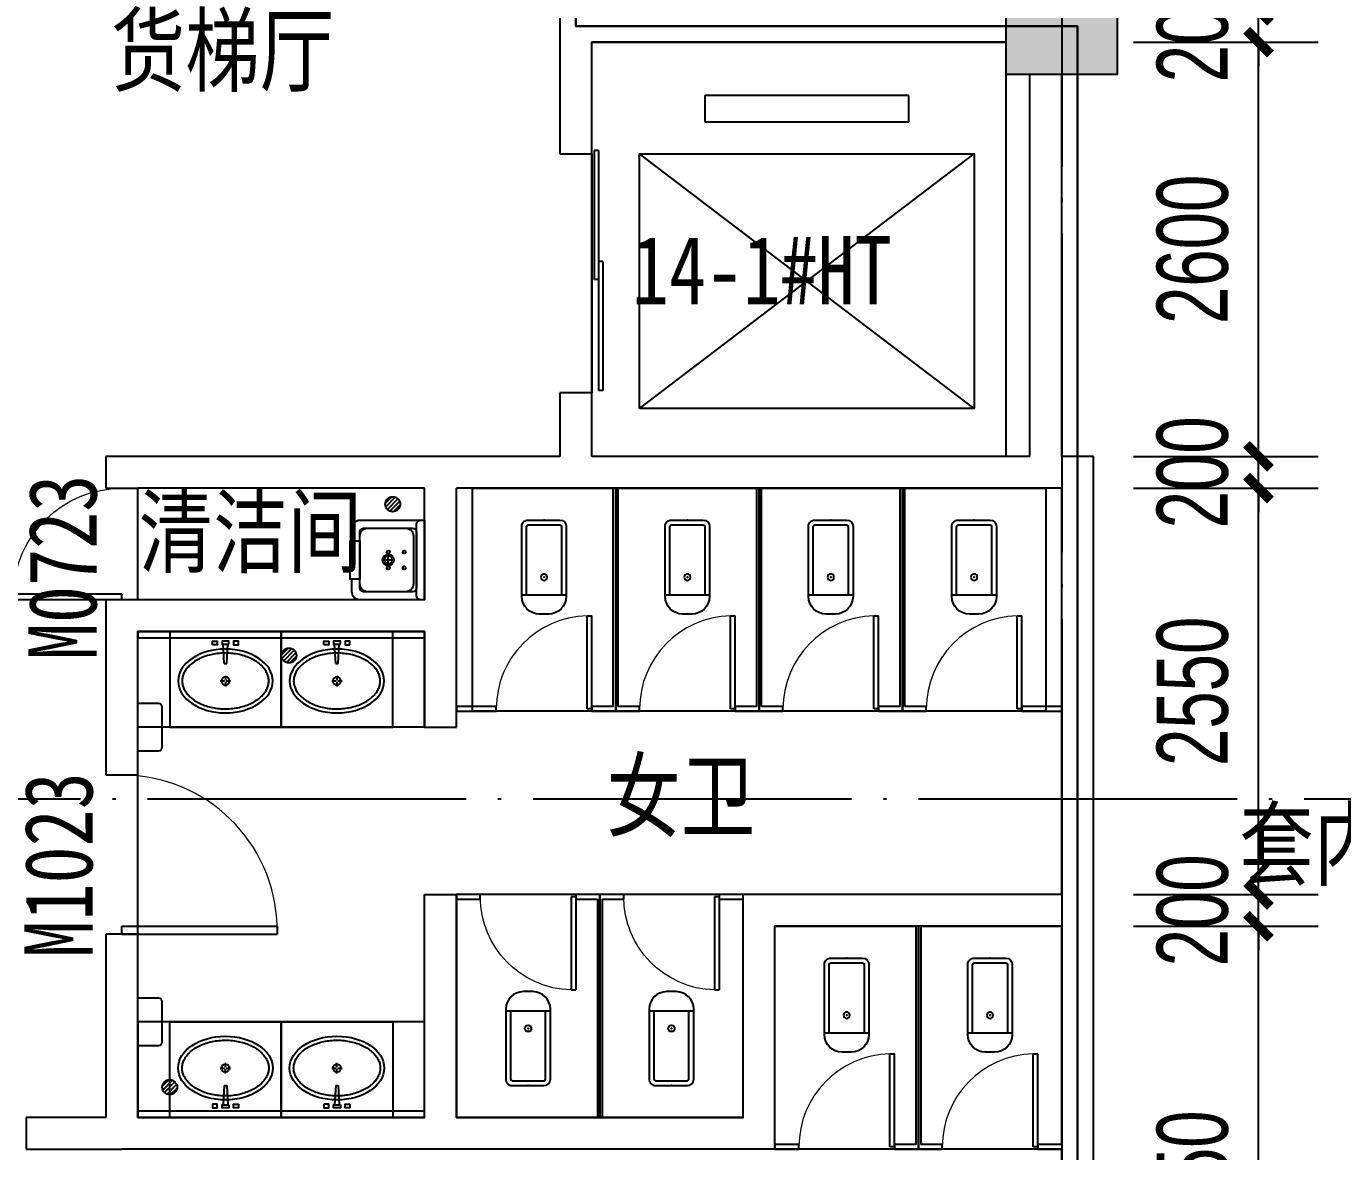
# Model space of a CAD drawing. Extents: x -409435 to 356702, y -107829 to 330904.
# Drawn here: x 34900 to 43164, y 9535 to 16600 of the extents above; entities that cross this region are included whole.
import ezdxf
from ezdxf.xclip import XClip

# ---------------------------------------------------------------- set-up
doc = ezdxf.new("R2010")
doc.units = 0
doc.header["$LTSCALE"] = 1000
doc.header["$MEASUREMENT"] = 0
doc.header["$XCLIPFRAME"] = 0
doc.linetypes.add('104-14# 核心筒$0$DOTE', pattern=[2.4200000000000004, 2, -0.2, 0.02, -0.2])
for name, color, linetype in [('01-标注_尺寸', 124, 'Continuous'), ('104-14# 核心筒$0$02-TEXT_标注', 130, 'Continuous'), ('104-14# 核心筒$0$02-TEXT_门窗', 151, 'Continuous'), ('104-14# 核心筒$0$A-C_门', 150, 'Continuous'), ('104-14# 核心筒$0$A-E_电梯', 171, 'Continuous'), ('104-14# 核心筒$0$A-I_卫-洁具', 241, 'Continuous'), ('104-14# 核心筒$0$A-I_卫-隔断', 214, 'Continuous'), ('104-14# 核心筒$0$A-TECH_水', 3, 'Continuous'), ('104-14# 核心筒$0$A_AXIS-轴线', 36, '104-14# 核心筒$0$DOTE'), ('104-14# 核心筒$0$A_STR-砌块墙', 121, 'Continuous'), ('104-14# 核心筒$0$A_STR-砼柱', 51, 'Continuous'), ('PUB_HATCH', 8, 'Continuous'), ('X-104 14#平面$0$02-TEXT_标注', 130, 'Continuous')]:
    doc.layers.add(name, color=color, linetype=linetype)
doc.layers.add('104-14# 核心筒$0$04-不打印_辅助线', color=165, linetype='Continuous', plot=False)
doc.layers.add('X-104 14#平面$0$000套内', color=226, linetype='Continuous', lineweight=30, plot=False)
doc.styles.add('104-14# 核心筒$0$_TCH_WINDOW', font='STXIHEI_0.TTF', dxfattribs={"width": 0.8, "height": 3.5})
doc.styles.add('104-14# 核心筒$0$Standard', font='STXIHEI_0.TTF', dxfattribs={"width": 0.8})
doc.styles.add('_TCH_DIM_T3', font='ros.shx', dxfattribs={"width": 0.7058823529411765, "bigfont": 'jd.shx'})
doc.styles.add('X-104 14#平面$0$Standard', font='STXIHEI_0.TTF', dxfattribs={"width": 0.8})
doc.dimstyles.new('_TCH_ARCH&&150', dxfattribs={"dimtxt": 446.25, "dimasz": 150, "dimexe": 375, "dimexo": 450, "dimgap": 189.375, "dimtad": 1, "dimdec": 0, "dimzin": 0, "dimdsep": 46, "dimtxsty": '_TCH_DIM_T3', "dimblk": 'ARCHTICK', "dimcen": 0.09, "dimclrt": 7, "dimazin": 2, "dimtfac": 1, "dimtdec": 0, "dimtix": 1, "dimtmove": 2, "dimatfit": 3, "dimfxl": 0, "dimtolj": 1, "dimtzin": 0, "dimarcsym": 0})

# ---------------------------------------------------------------- blocks, each defined once
blk = doc.blocks.new('104-14# 核心筒$0$$lvtry$00000200')
at = {"color": 0}
for p, q in [((-109.7834388052506, -40.0000000100008, 1e-08), (-109.7834388052433, -469.6564289897615, 1e-08)), ((99.78343880524335, -30.0000000100008, 1e-08), (-99.78343880524335, -30.0000000100008, 1e-08)), ((109.7834388052361, -469.6564289897615, 1e-08), (109.7834388052361, -40.0000000100008, 1e-08))]:
    blk.add_line(p, q, dxfattribs=at)
at = {"color": 0, "elevation": 1e-08}
blk.add_lwpolyline([(99.78343880524335, -1.000080374069512e-08), (-99.78343880524335, -1.000080374069512e-08, 0.4142135623730951), (-139.7834388052433, -40.0000000100008), (-139.7834388052433, -479.6564289897615, 0.4142135623730951), (-29.78343880524335, -589.6564289897615), (29.78343880523607, -589.6564289897615, 0.4142135623730903), (139.7834388052361, -479.6564289897633), (139.7834388052361, -40.0000000100008, 0.4142135623730951)], format="xyb", close=True, dxfattribs=at)
blk.add_lwpolyline([(139.7834388052361, -469.6564289897615), (-139.7834388052433, -469.6564289897615)], dxfattribs=at)
at = {"color": 0}
blk.add_circle((0, -358.6146012114659, 1e-08), 20, dxfattribs=at)
for centre, start, end in [((-99.78343880525063, -40.0000000100008, 1e-08), 90, 180), ((99.78343880523607, -40.0000000100008, 1e-08), 0, 90)]:
    blk.add_arc(centre, 10, start, end, dxfattribs=at)
for p in [(0, 0), (0, -358.6146012114659, 1e-08)]:
    blk.add_point(p, dxfattribs=at)
blk = doc.blocks.new('104-14# 核心筒$0$hgfasg')
at = {"layer": '104-14# 核心筒$0$04-不打印_辅助线'}
blk.add_lwpolyline([(-450, 1400), (450, 1400), (450, 0), (-450, 0)], close=True, dxfattribs=at)
at = {"yscale": -1}
blk.add_blockref('104-14# 核心筒$0$$lvtry$00000200', (0, 200), dxfattribs=at)
blk = doc.blocks.new('104-14# 核心筒$0$meae')
for p, q in [((-215.039999999979, 0), (-243.7679999999818, 0)), ((-210, 5.039999999979045), (-210, 32.76000000000931)), ((-176.7359999999753, 0), (-204.9599999999627, 0)), ((-99.54815868195146, 8), (21.68149024352897, 14.3899337600451)), ((-99.54815868195146, -7.999999999941792), (-99.54815868195146, 8)), ((21.68149024352897, -14.3899337601033), (21.68149024352897, 14.3899337600451)), ((-210, -32.25599999999395), (-210, -5.039999999979045)), ((-99.54815868195146, -8.000000000058208), (21.68149024352897, -14.3899337601033))]:
    blk.add_line(p, q)
at = {"const_width": 0.8399999999999999}
blk.add_lwpolyline([(-209.5800000000163, -0.1400000000139698, -0.9999999999999999), (-210.4199999999837, -0.1400000000139698, -0.9999999999999999)], format="xyb", close=True, dxfattribs=at)
for points in [[(17.19145484233741, 81.35012003820157), (40, 81.35012003820157), (39.99999999994179, 51.35012003820157), (17.1914548422792, 51.35012003820157)], [(21.68149024352897, 21.35012003820157), (40, 21.35012003820157), (40, -21.35012003820157), (21.68149024352897, -21.35012003820157)], [(17.19145484233741, -81.35012003820157), (40, -81.35012003820157), (39.99999999994179, -51.35012003820157), (17.1914548422792, -51.35012003820157)]]:
    blk.add_lwpolyline(points, close=True)
blk.add_circle((-210, 0), 25.2)
blk.add_ellipse((-210, 0), major_axis=(0, -296.8388870928175), ratio=0.6737661697857759)
at = {"color": 8}
blk.add_open_spline([(-210, -271.838887092832), (-201.6286662275088, -271.838887092832), (-193.2556980797672, -270.8834744876949), (-176.5567826171755, -267.0318226981908), (-168.2292954665609, -264.1331208487391), (-151.7464247078751, -256.3412992825033), (-143.592075161112, -251.4461166422116), (-127.6688291439204, -239.6628589069005), (-119.9016611408442, -232.7743547918508), (-105.0053654383519, -217.100718463771), (-97.87740360945463, -208.3160983382841), (-84.50442564953119, -189.0367220979533), (-78.25994529254967, -178.5426552897552), (-66.86596525227651, -156.1005802754662), (-61.71665413689334, -144.1531549534993), (-52.68240508378949, -119.1104159536771), (-48.79751711455174, -106.0155586157343), (-42.41598126577446, -79.01830609660828), (-39.91934085072717, -65.11628590768669), (-36.39207964838715, -36.86706837144447), (-35.3614577781409, -22.5202054088586), (-34.79793056182098, 6.244822261855006), (-35.26502483320655, 20.66266644134885), (-37.68259151588427, 49.19399507466005), (-39.63306519814068, 63.30715293157846), (-44.95700291811954, 90.86129060061648), (-48.33046480413759, 104.3019146881416), (-56.39392556494568, 130.1611448710319), (-61.0838973345235, 142.5793309712317), (-71.62818411248736, 166.0733063118532), (-77.48238030000357, 177.1485642623738), (-90.15903716551838, 197.6798496269621), (-96.98112566315103, 207.1352148510632), (-111.3602107425686, 224.2113378457143), (-118.9163064261083, 231.8314545630128), (-134.510733252624, 245.1036245926516), (-142.547481424408, 250.7556368449004), (-158.868371842138, 260.0530890176306), (-167.1509793659789, 263.6999722997425), (-183.7976203592261, 269.0257272459567), (-192.162095878215, 270.7072330619558), (-208.8995512870024, 272.153067119536), (-217.2755150526064, 271.9185741905239), (-234.0031495776493, 269.526916392555), (-242.3573442720808, 267.3679324407713), (-258.9526960913208, 261.0731867576833), (-267.1936322519905, 256.9349128940958), (-283.3781850557425, 246.65468100406), (-291.3201072766096, 240.5117016318836), (-306.6623222918133, 226.2813428560039), (-314.0611830068519, 218.1942343084957), (-328.0653621423407, 200.2301868745126), (-334.6699371464783, 190.353927289194), (-346.859358667396, 169.044026111078), (-352.4439172392595, 157.6110181525), (-362.4072642970132, 133.476927122334), (-366.7859668953461, 120.7763437553076), (-374.1964356524404, 94.43610308453208), (-377.2281845823745, 80.79684587812517), (-381.8495765395346, 52.93462008907227), (-383.4392193020904, 38.71199739631265), (-385.1273327118251, 10.0537408667733), (-385.225804392132, -4.381569712015335), (-383.9285565786413, -33.08909023553133), (-382.5328362500295, -47.36097819061251), (-378.2902226594742, -75.36972922243876), (-375.4433290168527, -89.10625087702647), (-368.3874579074909, -115.6863969620317), (-364.1784936326439, -128.529630749661), (-354.5335200406262, -152.9902308470919), (-349.097582319926, -164.6071133053629), (-337.1786070214584, -186.3198765731067), (-330.6958189697471, -196.415140855941), (-316.9037533847149, -214.843760280055), (-309.5951420506462, -223.1764269854757), (-294.4000191528467, -237.9131964488188), (-286.5148495539906, -244.3169298697612), (-270.41386736813, -255.1213227973203), (-262.1997869724291, -259.5227866767091), (-245.6385630253353, -266.3373192788567), (-237.2919559226721, -268.7527736420161), (-222.6272707111784, -271.2949484957498), (-216.3134306632564, -271.838887092832), (-210, -271.838887092832)], degree=3, knots=[0, 0, 0, 0, 0.1541728099079682, 0.1541728099079682, 0.3083456198159364, 0.3083456198159364, 0.4625184297239047, 0.4625184297239047, 0.6166912396318729, 0.6166912396318729, 0.7708640495398411, 0.7708640495398411, 0.9250368594478093, 0.9250368594478093, 1.079209669355778, 1.079209669355778, 1.233382479263746, 1.233382479263746, 1.387555289171714, 1.387555289171714, 1.541728099079682, 1.541728099079682, 1.69590090898765, 1.69590090898765, 1.850073718895619, 1.850073718895619, 2.004246528803587, 2.004246528803587, 2.158419338711555, 2.158419338711555, 2.312592148619523, 2.312592148619523, 2.466764958527492, 2.466764958527492, 2.62093776843546, 2.62093776843546, 2.775110578343428, 2.775110578343428, 2.929283388251396, 2.929283388251396, 3.083456198159364, 3.083456198159364, 3.237629008067333, 3.237629008067333, 3.391801817975301, 3.391801817975301, 3.545974627883269, 3.545974627883269, 3.700147437791237, 3.700147437791237, 3.854320247699206, 3.854320247699206, 4.008493057607174, 4.008493057607174, 4.162665867515142, 4.162665867515142, 4.31683867742311, 4.31683867742311, 4.471011487331078, 4.471011487331078, 4.625184297239047, 4.625184297239047, 4.779357107147015, 4.779357107147015, 4.933529917054983, 4.933529917054983, 5.087702726962951, 5.087702726962951, 5.24187553687092, 5.24187553687092, 5.396048346778888, 5.396048346778888, 5.550221156686856, 5.550221156686856, 5.704393966594824, 5.704393966594824, 5.858566776502792, 5.858566776502792, 6.012739586410761, 6.012739586410761, 6.166912396318729, 6.166912396318729, 6.283185307179586, 6.283185307179586, 6.283185307179586, 6.283185307179586], dxfattribs=at)
at = {"layer": '104-14# 核心筒$0$04-不打印_辅助线'}
blk.add_lwpolyline([(-499.9999999998836, -349.9999999999418), (-499.9999999998836, 350.0000000000582), (100.0000000001164, 350.0000000000582), (100.0000000001164, -349.9999999999418)], close=True, dxfattribs=at)
blk = doc.blocks.new('104-14# 核心筒$0$hgfd')
at = {"color": 8}
for p, q in [((3.335953806526959e-07, 266.5000000000036), (2.372253220528364e-07, 189.5000000000036)), ((-38.49999971458601, 228.000000048185), (38.50000028541399, 227.9999999518077))]:
    blk.add_line(p, q, dxfattribs=at)
for points in [[(250, -3.504792402964085e-07), (-249.9999999999927, 3.504792402964085e-07), (-249.9999994917889, 406.0000003504792, -0.4142135623732199), (-199.9999994292011, 456.0000002878987), (-119.9999994292084, 456.0000001877597), (-119.9999994166865, 466.000000187767), (120.0000005833208, 465.9999998122548), (120.0000005708062, 455.9999998122548), (200.000000570777, 455.9999997121158, -0.414213562372991), (250.0000005081893, 405.9999996495353)], [(175.000000062566, 49.99999974339516), (-174.9999999374049, 50.00000025659756, -0.4142135623730927), (-199.9999999061183, 75.00000028789145), (-199.9999995230974, 381.0000002878987, -0.414213562373095), (-174.9999994917962, 406.0000002565976), (175.0000005082111, 405.9999997434024, -0.4142135623731322), (200.0000004769245, 380.9999997121085), (200.0000000938744, 74.99999971210127, -0.4142135623730573)], [(250, -3.504792402964085e-07), (-249.9999999999927, 3.504792402964085e-07), (-249.9999999686988, 25.00000035048652, -0.4142135623730971), (-224.9999999373977, 50.00000031918535), (225.0000000625878, 49.99999968082193, -0.4142135623730932), (250.0000000313012, 24.99999964952804)]]:
    blk.add_lwpolyline(points, format="xyb", close=True)
blk.add_lwpolyline([(120.0000005708062, 455.9999998122548), (200.000000570777, 455.9999997121158, -0.414213562373095), (250.0000005081893, 405.9999996495353), (250, -3.504792402964085e-07), (-249.9999999999927, 3.504792402964085e-07), (-249.9999994917889, 406.0000003504792, -0.4142135623730929), (-199.9999994292011, 456.0000002878987), (-119.9999994292084, 456.0000001877597)], format="xyb")
blk.add_lwpolyline([(120.0000005082184, 405.9999998122476), (-119.9999994917889, 406.0000001877524), (-119.9999994166865, 466.000000187767), (120.0000005833208, 465.9999998122548)], close=True)
blk.add_lwpolyline([(150.0000000876389, 69.99999977469633), (-149.9999999123756, 70.00000022531094, -0.4142135623730976), (-199.9999998497879, 120.0000002878915), (-199.9999995543913, 356.0000002878842, -0.414213562373095), (-149.9999994918035, 406.0000002253037), (150.0000005081965, 405.9999997746963, -0.414213562373095), (200.0000004456087, 355.9999997121085), (200.0000001502194, 119.9999997121231, -0.4142135623731096)], format="xyb", close=True, dxfattribs=at)
for centre, radius in [((2.854139893315732e-07, 228.0000000000036), 35), ((-49.99999971457146, 228.0000000625914), 10), ((50.00000028542127, 227.9999999374159), 10), ((-49.99999983975431, 128.0000000625841), 10), ((50.00000016025297, 127.9999999374159), 10)]:
    blk.add_circle(centre, radius)
blk.add_circle((2.854139893315732e-07, 228.0000000000036), 25, dxfattribs=at)
blk = doc.blocks.new('104-14# 核心筒$0$wrert')
for p, q in [((300.0000000001164, 200.0000000001637), (1900.000000000116, 2300.000000000164)), ((300.0000000001164, 2300.000000000164), (1900.000000000116, 200.0000000001637)), ((2265.000000000116, 1890.120000000174), (2100.000000000175, 1890.120000000174)), ((2100.000000000175, 1890.120000000174), (2100.000000000175, 609.8800000001538)), ((2265.000000000116, 609.8800000001538), (2265.000000000116, 1890.120000000174)), ((2100.000000000175, 609.8800000001538), (2265.000000000116, 609.8800000001538))]:
    blk.add_line(p, q)
for points in [[(1.164153218269348e-10, 2600.000000000278), (2600.000000000175, 2600.000000000278), (2600.000000000175, -3.819877747446299e-11), (1.164153218269348e-10, -3.819877747446299e-11)], [(300.0000000001164, 2300.000000000164), (1900.000000000116, 2300.000000000164), (1900.000000000116, 200.0000000001637), (300.0000000001164, 200.0000000001637), (300.0000000001164, 2300.000000000164)]]:
    blk.add_lwpolyline(points, close=True)
blk = doc.blocks.new('104-14# 核心筒$0$$DorLib2D$00000128')
at = {"color": 0}
for points in [[(-0.4908619199486566, 0.8502355865689708), (-0.4908619199486566, 0.7099191849998476)], [(0.04913808004857856, 0.850235586568985), (-0.4908619199486566, 0.8502355865689708)], [(0.04913808004857856, 0.850235586568985), (0.04913808004857856, 0.7099191849998476)], [(0.04913808004857856, 0.7099191849998476), (-0.4908619199486566, 0.7099191849998476)], [(0.5131984191175434, 0.709919184999876), (-0.02680158088332973, 0.7099191849998476)], [(-0.02680158088332973, 0.7099191849998476), (-0.02680158088332973, 0.5696027834307387)], [(0.5131984191175434, 0.709919184999876), (0.5131984191175434, 0.5696027834307529)], [(0.5131984191175434, 0.5696027834307529), (-0.02680158088332973, 0.5696027834307387)], [(0.5, 0.4999999999999716), (-0.5, 0.4999999999999289)]]:
    blk.add_lwpolyline(points, dxfattribs=at)
blk = doc.blocks.new('104-14# 核心筒$0$$DorLib2D$00000001')
for p, q in [((0.45, 0.9750000000000001), (0.5000000000000002, 0.9750000000000001)), ((0.45, 0), (0.45, 0.9750000000000001)), ((0.5, 0), (0.5, 0.9750000000000001)), ((0.5, 0), (0.45, 0))]:
    blk.add_line(p, q)
at = {"lineweight": 13}
blk.add_arc((0.475, 0), 0.975, 91.4692835813538, 180, dxfattribs=at)
blk = doc.blocks.new('_FZH')
blk.add_lwpolyline([(-0.5, -0.5), (0.5, -0.5), (0.5, 0.5), (-0.5, 0.5)], close=True)
at = {"layer": 'PUB_HATCH'}
blk.add_solid([(-0.5, -0.5), (0.5, -0.5), (-0.5, 0.5), (0.5, 0.5)], dxfattribs=at)
blk = doc.blocks.new('104-14# 核心筒$0$$TwtSys$00000141')
for p, q in [((-94.19606303561523, 7.672111694559135), (-10.08309029082739, 91.78508443935061)), ((-94.19606303561523, 7.672111694559135), (-10.08309029082739, 91.78508443935061)), ((-87.21916889109707, -35.05448014085778), (35.05448014085778, 87.21916889110071)), ((-87.21916889109707, -35.05448014085778), (35.05448014085778, 87.21916889110071)), ((-66.46803743153214, -66.46803743153941), (66.46803743153214, 66.46803743153214)), ((-66.46803743153214, -66.46803743153578), (66.46803743153214, 66.46803743153214)), ((-32.35611368903483, -87.061266563549), (87.58274635417911, 32.87759347966494)), ((-32.35611368903483, -87.061266563549), (87.58274635417911, 32.87759347966858)), ((11.43110768805855, -92.25951895252001), (92.2594807012465, -11.43114593933933)), ((11.43110768805855, -92.25951895252001), (92.2594807012465, -11.43114593933933))]:
    blk.add_line(p, q)
blk.add_circle((0, 0), 94)
blk.add_circle((0, 0), 94)
blk = doc.blocks.new('104-14# 核心筒')
at = {"layer": '104-14# 核心筒$0$A-C_门'}
for p, q in [((35599.99999999997, 13000.00020147525), (35600, 13700.00020147525)), ((35599.99999999991, 10900.00020154169), (35599.99999999993, 11900.00020154169))]:
    blk.add_line(p, q, dxfattribs=at)
at = {"layer": '104-14# 核心筒$0$A-I_卫-洁具', "ltscale": 0.1}
for points in [[(35599.99999999997, 12800.00020147528), (37400.00000000009, 12800.00020147616), (37400.00000000009, 12200.00020147616), (35599.99999999997, 12200.00020147528)], [(35599.99999999997, 12760.00020147517), (37400.0000000002, 12760.00020147482), (37400.0000000002, 12800.00020147482), (35599.99999999997, 12800.00020147517)], [(35600.00000000102, 9750.00020154228), (37399.99999999985, 9750.000201541348), (37399.99999999985, 10350.00020154135), (35600.00000000102, 10350.00020154228)], [(35600.00000000102, 9750.00020154228), (37400.00000000125, 9750.00020154193), (37400.00000000125, 9790.00020154193), (35600.00000000102, 9790.00020154228)]]:
    blk.add_lwpolyline(points, close=True, dxfattribs=at)
for points in [[(35599.99999999997, 12050.00020147528), (35599.99999999997, 12350.00020147528), (35729.99999999997, 12350.00020147528, -0.414213562373095), (35749.99999999997, 12330.00020147528), (35749.99999999997, 12070.00020147528, -0.414213562373095), (35729.99999999997, 12050.00020147528)], [(35600.00000000102, 10200.00020154228), (35600.00000000102, 10500.00020154228), (35730.00000000102, 10500.00020154228, -0.414213562373095), (35750.00000000102, 10480.00020154228), (35750.00000000102, 10220.00020154228, -0.414213562373095), (35730.00000000102, 10200.00020154228)]]:
    blk.add_lwpolyline(points, format="xyb", close=True, dxfattribs=at)
at = {"layer": '104-14# 核心筒$0$A-I_卫-隔断'}
for p, q in [((38584.99999999779, 12330.00020147649), (38584.99999999776, 13700.00020147651)), ((38584.99999999776, 13700.00020147651), (38614.99999999776, 13700.00020147651)), ((38614.99999999774, 12330.00020147652), (38614.99999999776, 13700.00020147651)), ((39484.99999999774, 12330.00020147652), (39484.99999999776, 13700.00020147651)), ((39484.99999999776, 13700.00020147651), (39514.99999999776, 13700.00020147651)), ((39514.99999999774, 12330.00020147648), (39514.99999999776, 13700.00020147651)), ((40384.99999999778, 12330.00020147648), (40384.99999999776, 13700.00020147651)), ((40384.99999999776, 13700.00020147651), (40414.99999999776, 13700.00020147651)), ((40414.99999999779, 12330.00020147648), (40414.99999999776, 13700.00020147651)), ((37849.99999989122, 12330.00020147652), (37599.99999999991, 12330.00020147651)), ((37599.99999999991, 12330.00020147651), (37599.99999999991, 12300.00020147651)), ((37849.99999989122, 12300.00020147654), (37849.99999989122, 12330.00020147652)), ((38584.99999999779, 12330.00020147649), (38449.99999989122, 12330.0002014765)), ((38449.99999989122, 12330.0002014765), (38449.99999989122, 12300.00020147654)), ((38749.99999988924, 12330.00020147651), (38614.99999999774, 12330.00020147652)), ((38749.99999988923, 12300.00020147652), (38749.99999988924, 12330.00020147651)), ((39484.99999999774, 12330.00020147652), (39349.99999988874, 12330.00020147651)), ((39349.99999988874, 12330.00020147651), (39349.99999988874, 12300.00020147652)), ((39649.99999988874, 12330.00020147647), (39514.99999999774, 12330.00020147648)), ((39649.99999988874, 12300.00020147648), (39649.99999988874, 12330.00020147647)), ((40384.99999999778, 12330.00020147648), (40249.99999988923, 12330.00020147647)), ((40249.99999988923, 12330.00020147647), (40249.99999988923, 12300.00020147648)), ((40549.99999988874, 12330.00020147649), (40414.99999999779, 12330.00020147648)), ((40549.99999988874, 12300.00020147655), (40549.99999988874, 12330.00020147649)), ((41399.99999999994, 12330.00020147651), (41149.99999988874, 12330.0002014765)), ((41149.99999988874, 12330.0002014765), (41149.99999988874, 12300.00020147655)), ((41399.99999999994, 12300.00020147651), (41399.99999999994, 12330.00020147651)), ((37599.99999999991, 12300.00020147651), (37849.99999989122, 12300.00020147654)), ((38449.99999989101, 12300.00020147651), (37849.99999989101, 12300.00020147651)), ((38449.99999989122, 12300.00020147654), (38599.99999999776, 12300.00020147651)), ((38599.99999999566, 12300.00020147651), (38749.99999988923, 12300.00020147652)), ((39349.99999988892, 12300.00020147651), (38749.99999988892, 12300.00020147651)), ((39349.99999988874, 12300.00020147652), (39499.99999999776, 12300.00020147651)), ((39499.99999999776, 12300.00020147651), (39649.99999988874, 12300.00020147648)), ((40249.99999988893, 12300.00020147651), (39649.99999988893, 12300.00020147651)), ((40249.99999988923, 12300.00020147648), (40399.99999999776, 12300.00020147651)), ((40399.99999999776, 12300.00020147651), (40549.99999988874, 12300.00020147655)), ((41149.99999988895, 12300.00020147651), (40549.99999988895, 12300.00020147651)), ((41149.99999988874, 12300.00020147655), (41399.99999999994, 12300.00020147651)), ((37749.99999989122, 11150.00020154185), (37599.99999999776, 11150.00020154181)), ((37599.99999999776, 11150.00020154181), (37599.99999999776, 11120.00020154181)), ((37599.99999999776, 11120.00020154181), (37749.99999989122, 11120.00020154186)), ((38349.99999989101, 11150.00020154181), (37749.99999989101, 11150.00020154181)), ((37749.99999989122, 11120.00020154186), (37749.99999989122, 11150.00020154185)), ((38499.99999999776, 11150.00020154181), (38349.99999989072, 11150.00020154185)), ((38349.99999989072, 11150.00020154185), (38349.99999989072, 11120.00020154188)), ((38349.99999989072, 11120.00020154188), (38484.99999999774, 11120.00020154185)), ((38484.99999999774, 11120.00020154185), (38484.99999999776, 9750.000201541814)), ((38649.99999988874, 11150.00020154182), (38499.99999999566, 11150.00020154181)), ((38514.99999999774, 11120.00020154183), (38649.99999988874, 11120.0002015418)), ((38514.99999999774, 11120.00020154183), (38514.99999999776, 9750.000201541814)), ((39249.99999988893, 11150.00020154181), (38649.99999988893, 11150.00020154181)), ((38649.99999988874, 11120.0002015418), (38649.99999988874, 11150.00020154182)), ((39399.99999999988, 11150.00020154181), (39249.99999988923, 11150.00020154182)), ((39249.99999988923, 11150.00020154182), (39249.99999988923, 11120.00020154179)), ((39249.99999988923, 11120.00020154179), (39399.99999999988, 11120.00020154181)), ((39399.99999999988, 11120.00020154181), (39399.99999999988, 11150.00020154181)), ((40484.9999998886, 10950.00020154217), (40484.99999988859, 9580.000201542567)), ((40514.9999998886, 10950.00020154217), (40484.9999998886, 10950.00020154217)), ((40514.9999998886, 10950.00020154217), (40514.99999988859, 9580.000201542456)), ((38514.99999999776, 9750.000201541814), (38484.99999999776, 9750.000201541814)), ((39749.99999989073, 9580.000201542527), (39599.99999999994, 9580.000201542513)), ((39599.99999999994, 9580.000201542513), (39599.99999999994, 9550.000201542513)), ((39599.99999999994, 9550.000201542513), (39749.99999989072, 9550.000201542563)), ((39749.99999989072, 9550.000201542563), (39749.99999989073, 9580.000201542527)), ((40349.99999989112, 9550.000201542513), (39749.99999989112, 9550.000201542513)), ((40484.99999988859, 9580.000201542567), (40349.99999989122, 9580.000201542562)), ((40349.99999989122, 9580.000201542562), (40349.99999989122, 9550.000201542563)), ((40349.99999989122, 9550.000201542563), (40499.9999998886, 9550.000201542513)), ((40499.9999998886, 9550.000201542513), (40649.99999989073, 9550.000201542562)), ((40649.99999989072, 9580.000201542418), (40514.99999988859, 9580.000201542456)), ((40649.99999989073, 9550.000201542562), (40649.99999989072, 9580.000201542418)), ((41249.99999989112, 9550.000201542513), (40649.99999989112, 9550.000201542513)), ((41399.99999999999, 9580.000201542456), (41249.99999989122, 9580.000201542418)), ((41249.99999989122, 9580.000201542418), (41249.99999989122, 9550.00020154253)), ((41249.99999989122, 9550.00020154253), (41399.99999999999, 9550.000201542465))]:
    blk.add_line(p, q, dxfattribs=at)
at = {"layer": '104-14# 核心筒$0$A_AXIS-轴线'}
for p, q in [((41400.00000000001, 54018.37846733601), (41400.00000000001, -8545.12396972545)), ((-24838.9698462474, 11750), (120259.921909796, 11750))]:
    blk.add_line(p, q, dxfattribs=at)
at = {"layer": '104-14# 核心筒$0$A_STR-砌块墙'}
for p, q in [((38250.00029705993, 16700.00020154223), (38250.00029705989, 15800.00040311026)), ((41050, 16500.00020154219), (38450.00029705995, 16500.00020154223)), ((38450.00029705992, 15800.00040311025), (38450.00029705995, 16500.00020154223)), ((41200.00000000009, 13900.00020154217), (41200.00000000017, 16300)), ((41400.0000000001, 13900.00020154222), (41400.00000000016, 16300)), ((38250.00029705989, 15800.00040311026), (38450.00029705992, 15800.00040311025)), ((38450.00029705989, 14300.00040311026), (38250.00029705987, 14300.00040311026)), ((38250.00029705987, 14300.00040311026), (38250.00029705987, 13900.00020154222)), ((38450.0002970599, 13900.00020154222), (38450.00029705989, 14300.00040311026)), ((35399.99999999995, 13900.00020154229), (35400.00000000001, 13700.00020147524)), ((37499.99999999994, 13900.00020154222), (35399.99999999995, 13900.00020154229)), ((38250.00029705987, 13900.00020154222), (37499.99999999994, 13900.00020154222)), ((41200.00000000009, 13900.00020154217), (38450.0002970599, 13900.00020154222)), ((41600.00000000009, 13900.00020154222), (41400.0000000001, 13900.00020154222)), ((41600.00000000003, 11050.00020154216), (41600.00000000009, 13900.00020154222)), ((35400.00000000001, 13700.00020147524), (35600.00000000001, 13700.00020147523)), ((37399.99999999995, 13700.00020154222), (35599.99999999999, 13700.00020154228)), ((37399.99999999992, 13000.00020147509), (37399.99999999995, 13700.00020154222)), ((37599.99999999991, 12900.0002014751), (37599.99999999993, 13700.00020154227)), ((38350.00029705989, 13700.00020154222), (37599.99999999993, 13700.00020154227)), ((41300.00000000009, 13700.00020154217), (38350.00029705989, 13700.00020154222)), ((41400.00000000009, 13700.00020154222), (41300.00000000009, 13700.00020154217)), ((41400.00000000004, 11150.00020154216), (41400.00000000009, 13700.00020154222)), ((35599.99999999997, 13000.00020147514), (35400.00000000002, 13000.00020147524)), ((35400.00000000002, 13000.00020147524), (35399.99999999997, 12900.00020147517)), ((37399.99999999992, 13000.00020147509), (35599.99999999997, 13000.00020147514)), ((35399.99999999997, 12900.00020147517), (35399.99999999993, 11900.00020154176)), ((37599.99999999991, 12200.00020147616), (37599.99999999991, 12900.00020147511)), ((37399.99999999995, 12800.00020147511), (35599.99999999997, 12800.00020147517)), ((35599.99999999995, 11900.00020154175), (35599.99999999997, 12800.00020147517)), ((37399.99999999991, 12200.00020147616), (37399.99999999995, 12800.00020147511)), ((37399.99999999991, 12200.00020147616), (37599.99999999991, 12200.00020147616)), ((35399.99999999993, 11900.00020154176), (35599.99999999995, 11900.00020154175)), ((37399.99999999987, 9750.00020154232), (37399.99999999988, 11150.00020154222)), ((37399.99999999988, 11150.00020154222), (37599.99999999988, 11150.00020154222)), ((37599.99999999983, 9750.000201542229), (37599.99999999988, 11150.00020154222)), ((41400.00000000004, 11150.00020154216), (39399.99999999996, 11150.00020154216)), ((39399.99999999993, 9750.000201542176), (39399.99999999996, 11150.00020154216)), ((41600, 9565.000201542569), (41600.00000000003, 11050.00020154216)), ((41400.00000000002, 10950.00020154217), (39599.99999999996, 10950.00020154217)), ((39599.99999999993, 9550.00020154215), (39599.99999999996, 10950.00020154217)), ((41399.99999999999, 9580.000201542456), (41400.00000000002, 10950.00020154217)), ((35599.99999999991, 10900.00020154175), (35399.99999999989, 10900.00020154176)), ((35399.99999999989, 10900.00020154176), (35399.99999999984, 9750.00020154239)), ((35599.99999999985, 9750.000201542372), (35599.99999999991, 10900.00020154175)), ((35399.99999999984, 9750.00020154239), (34899.99999999032, 9750.000201542394)), ((34899.99999999032, 9750.000201542394), (34899.99999999032, 9550.000201542394)), ((37399.99999999987, 9750.00020154232), (35599.99999999985, 9750.000201542372)), ((39399.99999999993, 9750.000201542176), (37599.99999999983, 9750.000201542229)), ((34899.99999999032, 9550.000201542394), (35499.99999999985, 9550.000201542396)), ((37499.99999999987, 9550.000201542338), (35499.99999999985, 9550.000201542396)), ((39599.99999999993, 9550.00020154215), (37499.99999999985, 9550.000201542221)), ((41399.99999999996, 8100.000000000085), (41399.99999999999, 9550.000201542465)), ((41599.99999999999, 8100.000000000085), (41600, 9565.000201542569))]:
    blk.add_line(p, q, dxfattribs=at)
at = {"layer": '104-14# 核心筒$0$A-C_门'}
ref = blk.add_blockref('104-14# 核心筒$0$$DorLib2D$00000001', (35499.99999999999, 13350.00020147525), dxfattribs=dict(at, xscale=-700, yscale=700, zscale=200, rotation=89.99999999999815))
ref.add_attrib('A', 'M0723', (35340.77999121413, 12620.83664156852), dxfattribs={"layer": '104-14# 核心筒$0$02-TEXT_门窗', "height": 428.1386462882095, "rotation": 89.99999999999815, "style": '104-14# 核心筒$0$_TCH_WINDOW', "width": 0.8})
ref = blk.add_blockref('104-14# 核心筒$0$$DorLib2D$00000001', (35499.99999999992, 11400.0002015417), dxfattribs=dict(at, xscale=-1000, yscale=-1000, zscale=200, rotation=89.99999999999795))
ref.add_attrib('A', 'M1023', (35315.53964253459, 10752.59845481691), dxfattribs={"layer": '104-14# 核心筒$0$02-TEXT_门窗', "height": 428.1386462882095, "rotation": 89.99999999999795, "style": '104-14# 核心筒$0$_TCH_WINDOW', "width": 0.8})
at = {"layer": '104-14# 核心筒$0$A-E_电梯', "rotation": 90}
blk.add_blockref('104-14# 核心筒$0$wrert', (41049.99999999997, 13900.00020154199), dxfattribs=at)
at = {"layer": '104-14# 核心筒$0$A-E_电梯', "xscale": 1500, "yscale": -200, "zscale": 200, "rotation": 89.9999999999988}
blk.add_blockref('104-14# 核心筒$0$$DorLib2D$00000128', (38350.00029705992, 15050.00040311023), dxfattribs=at)
at = {"layer": '104-14# 核心筒$0$A-I_卫-洁具', "ltscale": 0.1}
for name, p, rotation in [('104-14# 核心筒$0$hgfasg', (38149.99999999997, 13700.00020147616), 180), ('104-14# 核心筒$0$hgfasg', (39049.99999999776, 13700.00020147616), 180), ('104-14# 核心筒$0$hgfasg', (39949.99999999776, 13700.00020147616), 180), ('104-14# 核心筒$0$hgfasg', (40849.99999999776, 13700.00020147616), 180), ('104-14# 核心筒$0$hgfd', (37400.00000037823, 13250.00020147517), 89.99999999369672), ('104-14# 核心筒$0$hgfasg', (40049.99999999994, 10950.00020154216), 180), ('104-14# 核心筒$0$hgfasg', (40949.99999999994, 10950.00020154216), 180), ('104-14# 核心筒$0$meae', (36150.00000000003, 9850.00020154228), 270), ('104-14# 核心筒$0$meae', (36849.99999999997, 9850.000201542513), 270)]:
    blk.add_blockref(name, p, dxfattribs=dict(at, rotation=rotation))
at = {"layer": '104-14# 核心筒$0$A-I_卫-洁具', "ltscale": 0.1, "xscale": -1, "rotation": 270}
for p in [(36150.00000000015, 12700.00020147528), (36850.00000000015, 12700.00020147505)]:
    blk.add_blockref('104-14# 核心筒$0$meae', p, dxfattribs=at)
at = {"layer": '104-14# 核心筒$0$A-I_卫-洁具', "ltscale": 0.1, "xscale": -1}
for p in [(38049.99999999997, 9750.000201542163), (38949.99999999776, 9750.000201542163)]:
    blk.add_blockref('104-14# 核心筒$0$hgfasg', p, dxfattribs=at)
at = {"layer": '104-14# 核心筒$0$A-I_卫-隔断', "xscale": -600, "zscale": 30, "rotation": 180}
for p, yscale in [((38149.99999989101, 12315.00020147651), -600), ((39049.99999988892, 12315.00020147651), -600), ((39949.99999988893, 12315.00020147651), -600), ((40849.99999988895, 12315.00020147651), -600), ((38049.99999989101, 11135.00020154181), 600), ((38949.99999988893, 11135.00020154181), 600), ((40049.99999989112, 9565.000201542513), -600), ((40949.99999989112, 9565.000201542513), -600)]:
    blk.add_blockref('104-14# 核心筒$0$$DorLib2D$00000001', p, dxfattribs=dict(at, yscale=yscale))
at = {"layer": '104-14# 核心筒$0$A-TECH_水', "xscale": 0.5, "yscale": 0.5, "zscale": 0.5, "rotation": 180}
blk.add_blockref('104-14# 核心筒$0$$TwtSys$00000141', (37200.00000037825, 13600.00020144097), dxfattribs=at)
at = {"layer": '104-14# 核心筒$0$A-TECH_水', "xscale": 0.5, "yscale": 0.5, "zscale": 0.5}
for p in [(36548.84705629469, 12650.00020147589), (35800.00000000103, 9939.57995336136)]:
    blk.add_blockref('104-14# 核心筒$0$$TwtSys$00000141', p, dxfattribs=at)
at = {"layer": '104-14# 核心筒$0$A_STR-砼柱', "xscale": 700, "yscale": 800, "zscale": 800}
blk.add_blockref('_FZH', (41399.99999999996, 16700.00000000006), dxfattribs=at)
at = {"layer": '104-14# 核心筒$0$02-TEXT_标注', "style": '104-14# 核心筒$0$Standard', "width": 0.8}
for s, p in [('14-1#HT', (38701.93220545832, 14854.64104933682)), ('清洁间', (35605.58637340282, 13214.10831941662)), ('女卫', (38542.08263990493, 11554.30774442386))]:
    blk.add_text(s, height=428.1386462882095, dxfattribs=at).set_placement(p)
blk = doc.blocks.new('X-104 14#平面')
at = {"layer": 'X-104 14#平面$0$000套内'}
blk.add_lwpolyline([(23400.00000000001, 26450.00000000002), (50400.00000000001, 26450.00000000002), (50400.00000000001, -2049.999999999978), (23449.99999999199, -2049.999999999977), (23450.00000000803, 7799.999999999234), (32350.00000000158, 7800.000000001231), (32350.00000000159, 7599.999999993254), (41500.00000001615, 7599.999999990974), (41500.00000000009, 16600.00020154226), (38350.00029705991, 16600.00010077111), (38350.0002970601, 19249.9998992286), (30600.00000000007, 19249.99999999982), (30600.00000000007, 26300.00000000002)], dxfattribs=at)
ref = blk.add_blockref('104-14# 核心筒', (0, 0))
XClip(ref).set_block_clipping_path([(-38664.36238214614, -25499.99999999997), (139216.5485069363, 330900)])
at = {"layer": 'X-104 14#平面$0$02-TEXT_标注', "style": 'X-104 14#平面$0$Standard', "width": 0.8}
for s, p in [('货梯厅', (35430.73007081191, 16235.11848465257)), ('套内建筑面积', (42514.66988273419, 11250.5924242572))]:
    blk.add_text(s, height=428.1386462882095, dxfattribs=at).set_placement(p)
blk = doc.blocks.new('_ArchTick')
at = {"color": 0, "linetype": 'ByBlock', "const_width": 0.4}
blk.add_lwpolyline([(-0.5, -0.5), (0.5, 0.5)], dxfattribs=at)
blk = doc.blocks.new('*D982')
at = {"layer": '01-标注_尺寸', "color": 0, "lineweight": -2, "transparency": 16777216}
for p, q in [((41850.0000000001, 10950.00020154213), (43010.30984641053, 10950.00020154213)), ((42635.30984641053, 7700.000000000029), (42635.30984641053, 10950.00020154213)), ((41850.0000000001, 7700.000000000029), (43010.30984641053, 7700.000000000028))]:
    blk.add_line(p, q, dxfattribs=at)
at = {"layer": 'Defpoints', "color": 0, "transparency": 16777216}
for p in [(41400.0000000001, 10950.00020154213), (42635.30984641053, 10950.00020154213), (41400.0000000001, 7700.000000000029)]:
    blk.add_point(p, dxfattribs=at)
at = {"layer": '01-标注_尺寸', "color": 0, "lineweight": -2, "transparency": 16777216, "xscale": 150, "yscale": 150, "zscale": 150}
for p, rotation in [((42635.30984641053, 10950.00020154213), 90), ((42635.30984641053, 7700.000000000029), 270)]:
    blk.add_blockref('_ArchTick', p, dxfattribs=dict(at, rotation=rotation))
at = {"layer": '01-标注_尺寸', "color": 7, "transparency": 16777216, "insert": (42222.80984641053, 9325.000100771085), "char_height": 446.25, "attachment_point": 5, "rotation": 90, "style": '_TCH_DIM_T3'}
blk.add_mtext('\\A1;3250', dxfattribs=at)
blk = doc.blocks.new('*D983')
at = {"layer": '01-标注_尺寸', "color": 0, "lineweight": -2, "transparency": 16777216}
for p, q in [((42635.30984641053, 11150.00020154212), (42635.30984641053, 11300.00020154212)), ((41850.0000000001, 11150.00020154212), (43010.30984641053, 11150.00020154212)), ((42635.30984641053, 10950.00020154213), (42635.30984641053, 11150.00020154212)), ((41850.0000000001, 10950.00020154213), (43010.30984641053, 10950.00020154213)), ((42635.30984641053, 10950.00020154213), (42635.30984641053, 10800.00020154213))]:
    blk.add_line(p, q, dxfattribs=at)
at = {"layer": 'Defpoints', "color": 0, "transparency": 16777216}
for p in [(41400.0000000001, 11150.00020154212), (42635.30984641053, 11150.00020154212), (41400.0000000001, 10950.00020154213)]:
    blk.add_point(p, dxfattribs=at)
at = {"layer": '01-标注_尺寸', "color": 0, "lineweight": -2, "transparency": 16777216, "xscale": 150, "yscale": 150, "zscale": 150}
for p, rotation in [((42635.30984641053, 11150.00020154212), 270), ((42635.30984641053, 10950.00020154213), 90)]:
    blk.add_blockref('_ArchTick', p, dxfattribs=dict(at, rotation=rotation))
at = {"layer": '01-标注_尺寸', "color": 7, "transparency": 16777216, "insert": (42222.80984641053, 11050.00020154213), "char_height": 446.25, "attachment_point": 5, "rotation": 90, "style": '_TCH_DIM_T3'}
blk.add_mtext('\\A1;200', dxfattribs=at)
blk = doc.blocks.new('*D984')
at = {"layer": '01-标注_尺寸', "color": 0, "lineweight": -2, "transparency": 16777216}
for p, q in [((41850.0000000001, 13700.00020154214), (43010.30984641053, 13700.00020154214)), ((42635.30984641053, 11150.00020154212), (42635.30984641053, 13700.00020154214)), ((41850.0000000001, 11150.00020154212), (43010.30984641053, 11150.00020154212))]:
    blk.add_line(p, q, dxfattribs=at)
at = {"layer": 'Defpoints', "color": 0, "transparency": 16777216}
for p in [(41400.0000000001, 13700.00020154214), (42635.30984641053, 13700.00020154214), (41400.0000000001, 11150.00020154212)]:
    blk.add_point(p, dxfattribs=at)
at = {"layer": '01-标注_尺寸', "color": 0, "lineweight": -2, "transparency": 16777216, "xscale": 150, "yscale": 150, "zscale": 150}
for p, rotation in [((42635.30984641053, 13700.00020154214), 90), ((42635.30984641053, 11150.00020154212), 270)]:
    blk.add_blockref('_ArchTick', p, dxfattribs=dict(at, rotation=rotation))
at = {"layer": '01-标注_尺寸', "color": 7, "transparency": 16777216, "insert": (42222.80984641053, 12425.00020154214), "char_height": 446.25, "attachment_point": 5, "rotation": 90, "style": '_TCH_DIM_T3'}
blk.add_mtext('\\A1;2550', dxfattribs=at)
blk = doc.blocks.new('*D985')
at = {"layer": '01-标注_尺寸', "color": 0, "lineweight": -2, "transparency": 16777216}
for p, q in [((42635.30984641053, 13900.00020154215), (42635.30984641053, 14050.00020154215)), ((41850.0000000001, 13900.00020154215), (43010.30984641053, 13900.00020154215)), ((42635.30984641053, 13700.00020154214), (42635.30984641053, 13900.00020154215)), ((41850.0000000001, 13700.00020154214), (43010.30984641053, 13700.00020154214)), ((42635.30984641053, 13700.00020154214), (42635.30984641053, 13550.00020154214))]:
    blk.add_line(p, q, dxfattribs=at)
at = {"layer": 'Defpoints', "color": 0, "transparency": 16777216}
for p in [(41400.0000000001, 13900.00020154215), (42635.30984641053, 13900.00020154215), (41400.0000000001, 13700.00020154214)]:
    blk.add_point(p, dxfattribs=at)
at = {"layer": '01-标注_尺寸', "color": 0, "lineweight": -2, "transparency": 16777216, "xscale": 150, "yscale": 150, "zscale": 150}
for p, rotation in [((42635.30984641053, 13900.00020154215), 270), ((42635.30984641053, 13700.00020154214), 90)]:
    blk.add_blockref('_ArchTick', p, dxfattribs=dict(at, rotation=rotation))
at = {"layer": '01-标注_尺寸', "color": 7, "transparency": 16777216, "insert": (42222.80984641053, 13800.00020154215), "char_height": 446.25, "attachment_point": 5, "rotation": 90, "style": '_TCH_DIM_T3'}
blk.add_mtext('\\A1;200', dxfattribs=at)
blk = doc.blocks.new('*D986')
at = {"layer": '01-标注_尺寸', "color": 0, "lineweight": -2, "transparency": 16777216}
for p, q in [((41850.0000000001, 16500.00020154216), (43010.30984641054, 16500.00020154216)), ((42635.30984641053, 13900.00020154215), (42635.30984641054, 16500.00020154216)), ((41850.0000000001, 13900.00020154215), (43010.30984641053, 13900.00020154215))]:
    blk.add_line(p, q, dxfattribs=at)
at = {"layer": 'Defpoints', "color": 0, "transparency": 16777216}
for p in [(41400.0000000001, 16500.00020154216), (42635.30984641054, 16500.00020154216), (41400.0000000001, 13900.00020154215)]:
    blk.add_point(p, dxfattribs=at)
at = {"layer": '01-标注_尺寸', "color": 0, "lineweight": -2, "transparency": 16777216, "xscale": 150, "yscale": 150, "zscale": 150}
for p, rotation in [((42635.30984641054, 16500.00020154216), 90), ((42635.30984641053, 13900.00020154215), 270)]:
    blk.add_blockref('_ArchTick', p, dxfattribs=dict(at, rotation=rotation))
at = {"layer": '01-标注_尺寸', "color": 7, "transparency": 16777216, "insert": (42222.80984641053, 15200.00020154216), "char_height": 446.25, "attachment_point": 5, "rotation": 90, "style": '_TCH_DIM_T3'}
blk.add_mtext('\\A1;2600', dxfattribs=at)
blk = doc.blocks.new('*D987')
at = {"layer": '01-标注_尺寸', "color": 0, "lineweight": -2, "transparency": 16777216}
for p, q in [((42635.30984641053, 16700.00000000003), (42635.30984641053, 16850.00000000003)), ((41850.0000000001, 16700.00000000003), (43010.30984641053, 16700.00000000003)), ((42635.30984641053, 16500.00020154216), (42635.30984641053, 16700.00000000003)), ((41850.0000000001, 16500.00020154216), (43010.30984641053, 16500.00020154216)), ((42635.30984641053, 16500.00020154216), (42635.30984641052, 16350.00020154217))]:
    blk.add_line(p, q, dxfattribs=at)
at = {"layer": 'Defpoints', "color": 0, "transparency": 16777216}
for p in [(41400.0000000001, 16700.00000000003), (42635.30984641053, 16700.00000000003), (41400.0000000001, 16500.00020154216)]:
    blk.add_point(p, dxfattribs=at)
at = {"layer": '01-标注_尺寸', "color": 0, "lineweight": -2, "transparency": 16777216, "xscale": 150, "yscale": 150, "zscale": 150}
for p, rotation in [((42635.30984641053, 16700.00000000003), 270), ((42635.30984641053, 16500.00020154216), 90)]:
    blk.add_blockref('_ArchTick', p, dxfattribs=dict(at, rotation=rotation))
at = {"layer": '01-标注_尺寸', "color": 7, "transparency": 16777216, "insert": (42222.80984641052, 16600.0001007711), "char_height": 446.25, "attachment_point": 5, "rotation": 90, "style": '_TCH_DIM_T3'}
blk.add_mtext('\\A1;200', dxfattribs=at)

msp = doc.modelspace()

# ---------------------------------------------------------------- block references
msp.add_blockref('X-104 14#平面', (0, 0))

# ---------------------------------------------------------------- dimensions: what is measured, and where the dimension line sits
at = {"layer": '01-标注_尺寸'}
for p1, p2, distance, picture, middle in [((41400.0000000001, 16500.00020154216), (41400.0000000001, 16700.00000000003), -1235.309846410426, '*D987', (42222.80984641052, 16600.0001007711)), ((41400.0000000001, 13900.00020154215), (41400.0000000001, 16500.00020154216), -1235.3098464104405, '*D986', (42222.80984641053, 15200.00020154216)), ((41400.0000000001, 13700.00020154214), (41400.0000000001, 13900.00020154215), -1235.309846410426, '*D985', (42222.80984641053, 13800.00020154215)), ((41400.0000000001, 11150.00020154212), (41400.0000000001, 13700.00020154214), -1235.309846410426, '*D984', (42222.80984641053, 12425.00020154214)), ((41400.0000000001, 10950.00020154213), (41400.0000000001, 11150.00020154212), -1235.309846410426, '*D983', (42222.80984641053, 11050.00020154213)), ((41400.0000000001, 7700.000000000029), (41400.0000000001, 10950.00020154213), -1235.309846410426, '*D982', (42222.80984641053, 9325.000100771085))]:
    dim = msp.add_aligned_dim(p1=p1, p2=p2, distance=distance, dimstyle='_TCH_ARCH&&150', dxfattribs=at)
    dim.commit()
    dim.dimension.update_dxf_attribs({"geometry": picture, "text_midpoint": middle})

doc.saveas('drawing.dxf')
